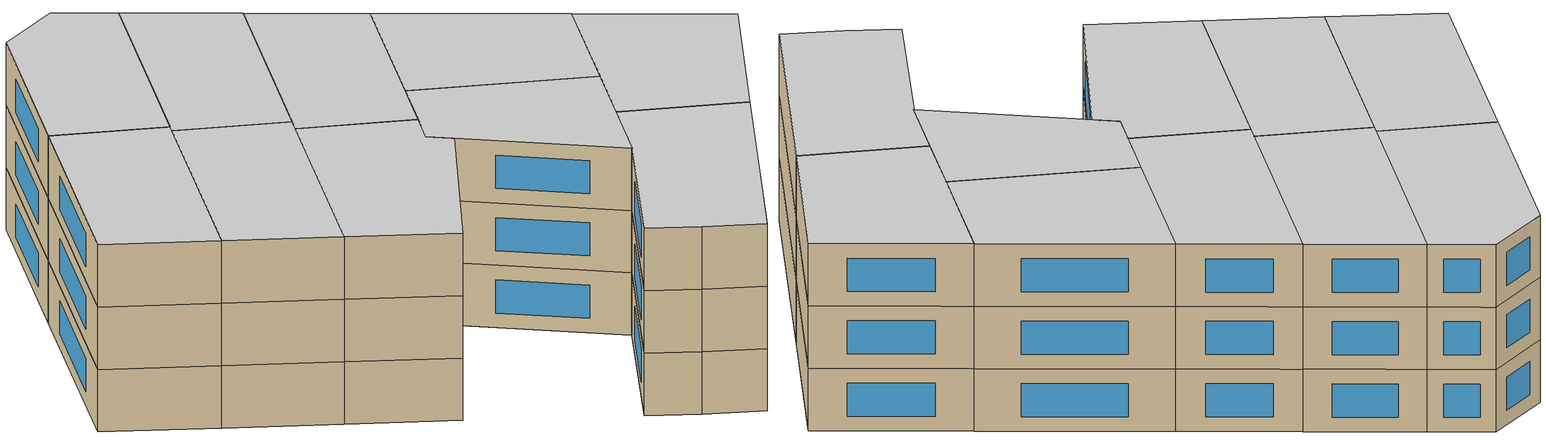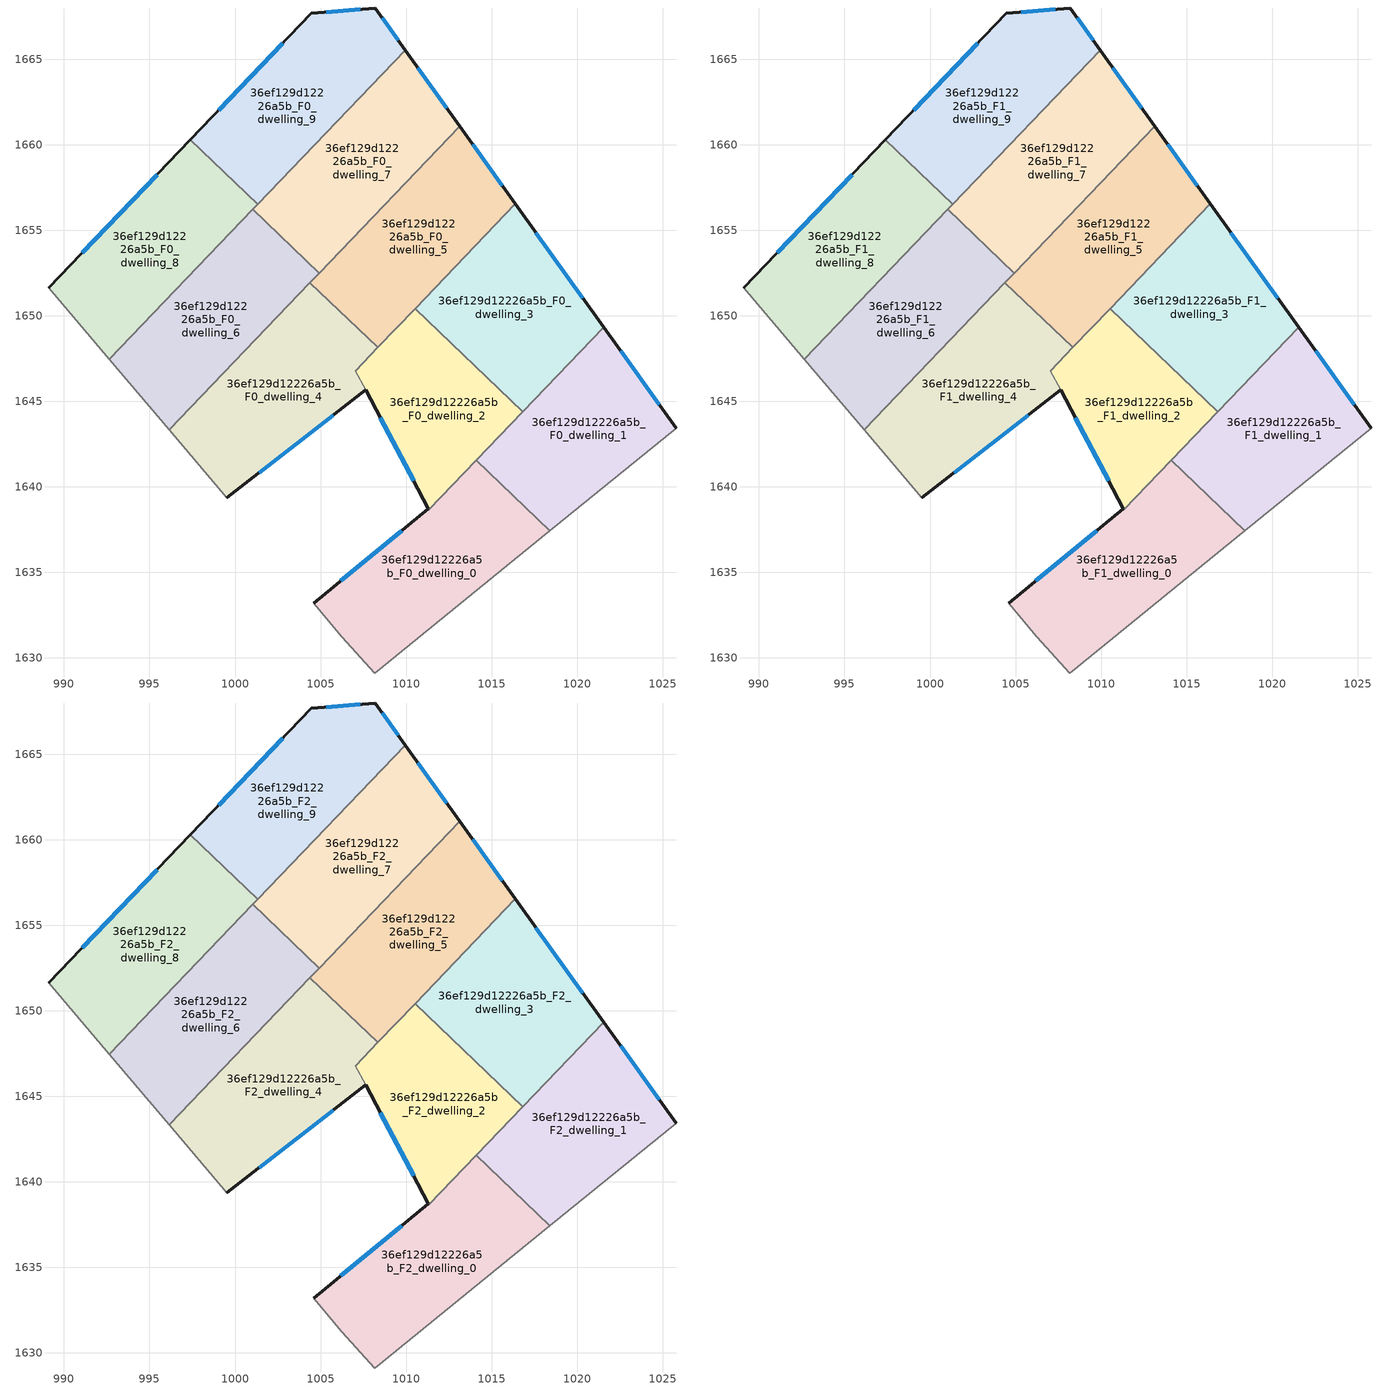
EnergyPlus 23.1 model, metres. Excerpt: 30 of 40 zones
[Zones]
36ef129d12226a5b_F0_dwelling_0
 floor ground (EU_floor_Construction): 1018.41,1637.43 1008.17,1629.12 1006.23,1631.22 1004.61,1633.2 1011.31,1638.72 1011.34,1638.67 1014.1,1641.56 z0
 wall outside (EU_wall_Construction): 1011.31,1638.72 1004.61,1633.2 z0:3
 wall adiabatic (EU_wall_Construction): 1004.61,1633.2 1006.23,1631.22 1008.17,1629.12 1018.41,1637.43 z0:3
 wall to 36ef129d12226a5b_F0_dwelling_1 (EU_wall_Construction): 1018.41,1637.43 1014.1,1641.56 z0:3
 wall to 36ef129d12226a5b_F0_dwelling_2 (EU_wall_Construction): 1014.1,1641.56 1011.34,1638.67 1011.31,1638.72 z0:3
 window (EU_Window_Construction): 1009.74,1637.43 1006.18,1634.5 z0.7:2.3
36ef129d12226a5b_F0_dwelling_1
 floor ground (EU_floor_Construction): 1021.54,1649.34 1025.78,1643.41 1018.41,1637.43 1014.1,1641.56 z0
 wall outside (EU_wall_Construction): 1025.78,1643.41 1021.54,1649.34 z0:3
 wall adiabatic (EU_wall_Construction): 1018.41,1637.43 1025.78,1643.41 z0:3
 wall to 36ef129d12226a5b_F0_dwelling_3 (EU_wall_Construction): 1021.54,1649.34 1016.82,1644.4 z0:3
 wall to 36ef129d12226a5b_F0_dwelling_2 (EU_wall_Construction): 1016.82,1644.4 1014.1,1641.56 z0:3
 window (EU_Window_Construction): 1024.79,1644.8 1022.54,1647.95 z0.7:2.3
36ef129d12226a5b_F0_dwelling_2
 floor ground (EU_floor_Construction): 1016.82,1644.4 1011.34,1638.67 1011.31,1638.73 1007.04,1646.78 1010.53,1650.43 z0
 wall outside (EU_wall_Construction): 1007.63,1645.67 1011.31,1638.73 z0:3
 wall to 36ef129d12226a5b_F0_dwelling_3 (EU_wall_Construction): 1016.82,1644.4 1010.53,1650.43 z0:3
 wall to 36ef129d12226a5b_F0_dwelling_5 (EU_wall_Construction): 1010.53,1650.43 1008.35,1648.15 z0:3
 wall to 36ef129d12226a5b_F0_dwelling_4 (EU_wall_Construction): 1007.04,1646.78 1007.63,1645.67 / 1008.35,1648.15 1007.04,1646.79 z0:3
 window (EU_Window_Construction): 1008.49,1644.04 1010.44,1640.36 z0.7:2.3
36ef129d12226a5b_F0_dwelling_3
 floor ground (EU_floor_Construction): 1016.38,1656.54 1021.54,1649.34 1016.82,1644.4 1010.53,1650.43 z0
 wall outside (EU_wall_Construction): 1021.54,1649.34 1016.38,1656.54 z0:3
 wall to 36ef129d12226a5b_F0_dwelling_5 (EU_wall_Construction): 1016.38,1656.54 1010.53,1650.43 z0:3
 window (EU_Window_Construction): 1020.33,1651.03 1017.59,1654.85 z0.7:2.3
36ef129d12226a5b_F0_dwelling_4
 floor ground (EU_floor_Construction): 1008.35,1648.15 1007.04,1646.78 1007.63,1645.67 999.53,1639.35 996.15,1643.34 1004.38,1651.94 z0
 wall outside (EU_wall_Construction): 999.53,1639.35 1007.63,1645.67 z0:3
 wall adiabatic (EU_wall_Construction): 996.15,1643.34 999.53,1639.35 z0:3
 wall to 36ef129d12226a5b_F0_dwelling_5 (EU_wall_Construction): 1008.35,1648.15 1004.38,1651.94 z0:3
 wall to 36ef129d12226a5b_F0_dwelling_6 (EU_wall_Construction): 1004.38,1651.94 996.15,1643.34 z0:3
 window (EU_Window_Construction): 1001.43,1640.84 1005.73,1644.18 z0.7:2.3
36ef129d12226a5b_F0_dwelling_5
 floor ground (EU_floor_Construction): 1013.13,1661.09 1016.38,1656.54 1008.35,1648.15 1004.38,1651.94 z0
 wall outside (EU_wall_Construction): 1016.38,1656.54 1013.13,1661.09 z0:3
 wall to 36ef129d12226a5b_F0_dwelling_7 (EU_wall_Construction): 1013.13,1661.09 1004.91,1652.5 z0:3
 wall to 36ef129d12226a5b_F0_dwelling_6 (EU_wall_Construction): 1004.91,1652.5 1004.38,1651.94 z0:3
 window (EU_Window_Construction): 1015.62,1657.61 1013.9,1660.02 z0.7:2.3
36ef129d12226a5b_F0_dwelling_6
 floor ground (EU_floor_Construction): 1004.91,1652.5 996.15,1643.34 992.66,1647.47 1001.03,1656.22 z0
 wall adiabatic (EU_wall_Construction): 992.66,1647.47 996.15,1643.34 z0:3
 wall to 36ef129d12226a5b_F0_dwelling_7 (EU_wall_Construction): 1004.91,1652.5 1001.03,1656.22 z0:3
 wall to 36ef129d12226a5b_F0_dwelling_8 (EU_wall_Construction): 1001.03,1656.22 992.66,1647.47 z0:3
36ef129d12226a5b_F0_dwelling_7
 floor ground (EU_floor_Construction): 1009.95,1665.54 1013.13,1661.09 1004.91,1652.5 1001.03,1656.22 z0
 wall outside (EU_wall_Construction): 1013.13,1661.09 1009.95,1665.54 z0:3
 wall to 36ef129d12226a5b_F0_dwelling_9 (EU_wall_Construction): 1009.95,1665.54 1001.32,1656.52 z0:3
 wall to 36ef129d12226a5b_F0_dwelling_8 (EU_wall_Construction): 1001.32,1656.52 1001.03,1656.22 z0:3
 window (EU_Window_Construction): 1012.38,1662.13 1010.7,1664.49 z0.7:2.3
36ef129d12226a5b_F0_dwelling_8
 floor ground (EU_floor_Construction): 1001.32,1656.52 992.66,1647.47 989.12,1651.64 997.39,1660.28 z0
 wall outside (EU_wall_Construction): 997.39,1660.28 989.12,1651.64 z0:3
 wall adiabatic (EU_wall_Construction): 989.12,1651.64 992.66,1647.47 z0:3
 wall to 36ef129d12226a5b_F0_dwelling_9 (EU_wall_Construction): 1001.32,1656.52 997.39,1660.28 z0:3
 window (EU_Window_Construction): 995.45,1658.25 991.06,1653.67 z0.7:2.3
36ef129d12226a5b_F0_dwelling_9
 floor ground (EU_floor_Construction): 1008.19,1667.99 1009.95,1665.54 1001.32,1656.52 997.39,1660.28 1004.47,1667.67 z0
 wall outside (EU_wall_Construction): 1009.95,1665.54 1008.19,1667.99 1004.47,1667.67 997.39,1660.28 z0:3
 window (EU_Window_Construction): 1009.53,1666.11 1008.6,1667.42 / 1002.8,1665.94 999.05,1662.02 / 1007.31,1667.92 1005.34,1667.75 z0.7:2.3
36ef129d12226a5b_F1_dwelling_0
 floor to 36ef129d12226a5b_F0_dwelling_0 (EU_floor_Construction): 1018.41,1637.43 1008.17,1629.12 1006.23,1631.22 1004.61,1633.2 1011.31,1638.72 1011.34,1638.67 1014.1,1641.56 z3
 wall outside (EU_wall_Construction): 1011.31,1638.72 1004.61,1633.2 z3:6
 wall adiabatic (EU_wall_Construction): 1004.61,1633.2 1006.23,1631.22 1008.17,1629.12 1018.41,1637.43 z3:6
 wall to 36ef129d12226a5b_F1_dwelling_1 (EU_wall_Construction): 1018.41,1637.43 1014.1,1641.56 z3:6
 wall to 36ef129d12226a5b_F1_dwelling_2 (EU_wall_Construction): 1014.1,1641.56 1011.34,1638.67 1011.31,1638.72 z3:6
 window (EU_Window_Construction): 1009.74,1637.43 1006.18,1634.5 z3.7:5.3
36ef129d12226a5b_F1_dwelling_1
 floor to 36ef129d12226a5b_F0_dwelling_1 (EU_floor_Construction): 1021.54,1649.34 1025.78,1643.41 1018.41,1637.43 1014.1,1641.56 z3
 wall outside (EU_wall_Construction): 1025.78,1643.41 1021.54,1649.34 z3:6
 wall adiabatic (EU_wall_Construction): 1018.41,1637.43 1025.78,1643.41 z3:6
 wall to 36ef129d12226a5b_F1_dwelling_3 (EU_wall_Construction): 1021.54,1649.34 1016.82,1644.4 z3:6
 wall to 36ef129d12226a5b_F1_dwelling_2 (EU_wall_Construction): 1016.82,1644.4 1014.1,1641.56 z3:6
 window (EU_Window_Construction): 1024.79,1644.8 1022.54,1647.95 z3.7:5.3
36ef129d12226a5b_F1_dwelling_2
 floor to 36ef129d12226a5b_F0_dwelling_2 (EU_floor_Construction): 1016.82,1644.4 1011.34,1638.67 1011.31,1638.73 1007.04,1646.79 1010.53,1650.43 z3
 wall outside (EU_wall_Construction): 1007.63,1645.67 1011.31,1638.73 z3:6
 wall to 36ef129d12226a5b_F1_dwelling_3 (EU_wall_Construction): 1016.82,1644.4 1010.53,1650.43 z3:6
 wall to 36ef129d12226a5b_F1_dwelling_5 (EU_wall_Construction): 1010.53,1650.43 1008.35,1648.15 z3:6
 wall to 36ef129d12226a5b_F1_dwelling_4 (EU_wall_Construction): 1007.04,1646.78 1007.63,1645.67 / 1008.35,1648.15 1007.04,1646.79 z3:6
 window (EU_Window_Construction): 1008.49,1644.04 1010.44,1640.36 z3.7:5.3
36ef129d12226a5b_F1_dwelling_3
 floor to 36ef129d12226a5b_F0_dwelling_3 (EU_floor_Construction): 1016.38,1656.54 1021.54,1649.34 1016.82,1644.4 1010.53,1650.43 z3
 wall outside (EU_wall_Construction): 1021.54,1649.34 1016.38,1656.54 z3:6
 wall to 36ef129d12226a5b_F1_dwelling_5 (EU_wall_Construction): 1016.38,1656.54 1010.53,1650.43 z3:6
 window (EU_Window_Construction): 1020.33,1651.03 1017.59,1654.85 z3.7:5.3
36ef129d12226a5b_F1_dwelling_4
 floor to 36ef129d12226a5b_F0_dwelling_4 (EU_floor_Construction): 1008.35,1648.15 1007.04,1646.78 1007.63,1645.67 999.53,1639.35 996.15,1643.34 1004.38,1651.94 z3
 wall outside (EU_wall_Construction): 999.53,1639.35 1007.63,1645.67 z3:6
 wall adiabatic (EU_wall_Construction): 996.15,1643.34 999.53,1639.35 z3:6
 wall to 36ef129d12226a5b_F1_dwelling_5 (EU_wall_Construction): 1008.35,1648.15 1004.38,1651.94 z3:6
 wall to 36ef129d12226a5b_F1_dwelling_6 (EU_wall_Construction): 1004.38,1651.94 996.15,1643.34 z3:6
 window (EU_Window_Construction): 1001.43,1640.84 1005.73,1644.18 z3.7:5.3
36ef129d12226a5b_F1_dwelling_5
 floor to 36ef129d12226a5b_F0_dwelling_5 (EU_floor_Construction): 1013.13,1661.09 1016.38,1656.54 1008.35,1648.15 1004.38,1651.94 z3
 wall outside (EU_wall_Construction): 1016.38,1656.54 1013.13,1661.09 z3:6
 wall to 36ef129d12226a5b_F1_dwelling_7 (EU_wall_Construction): 1013.13,1661.09 1004.91,1652.5 z3:6
 wall to 36ef129d12226a5b_F1_dwelling_6 (EU_wall_Construction): 1004.91,1652.5 1004.38,1651.94 z3:6
 window (EU_Window_Construction): 1015.62,1657.61 1013.9,1660.02 z3.7:5.3
36ef129d12226a5b_F1_dwelling_6
 floor to 36ef129d12226a5b_F0_dwelling_6 (EU_floor_Construction): 1004.91,1652.5 996.15,1643.34 992.66,1647.47 1001.03,1656.22 z3
 wall adiabatic (EU_wall_Construction): 992.66,1647.47 996.15,1643.34 z3:6
 wall to 36ef129d12226a5b_F1_dwelling_7 (EU_wall_Construction): 1004.91,1652.5 1001.03,1656.22 z3:6
 wall to 36ef129d12226a5b_F1_dwelling_8 (EU_wall_Construction): 1001.03,1656.22 992.66,1647.47 z3:6
36ef129d12226a5b_F1_dwelling_7
 floor to 36ef129d12226a5b_F0_dwelling_7 (EU_floor_Construction): 1009.95,1665.54 1013.13,1661.09 1004.91,1652.5 1001.03,1656.22 z3
 wall outside (EU_wall_Construction): 1013.13,1661.09 1009.95,1665.54 z3:6
 wall to 36ef129d12226a5b_F1_dwelling_9 (EU_wall_Construction): 1009.95,1665.54 1001.32,1656.52 z3:6
 wall to 36ef129d12226a5b_F1_dwelling_8 (EU_wall_Construction): 1001.32,1656.52 1001.03,1656.22 z3:6
 window (EU_Window_Construction): 1012.38,1662.13 1010.7,1664.49 z3.7:5.3
36ef129d12226a5b_F1_dwelling_8
 floor to 36ef129d12226a5b_F0_dwelling_8 (EU_floor_Construction): 1001.32,1656.52 992.66,1647.47 989.12,1651.64 997.39,1660.28 z3
 wall outside (EU_wall_Construction): 997.39,1660.28 989.12,1651.64 z3:6
 wall adiabatic (EU_wall_Construction): 989.12,1651.64 992.66,1647.47 z3:6
 wall to 36ef129d12226a5b_F1_dwelling_9 (EU_wall_Construction): 1001.32,1656.52 997.39,1660.28 z3:6
 window (EU_Window_Construction): 995.45,1658.25 991.06,1653.67 z3.7:5.3
36ef129d12226a5b_F1_dwelling_9
 floor to 36ef129d12226a5b_F0_dwelling_9 (EU_floor_Construction): 1008.19,1667.99 1009.95,1665.54 1001.32,1656.52 997.39,1660.28 1004.47,1667.67 z3
 wall outside (EU_wall_Construction): 1009.95,1665.54 1008.19,1667.99 1004.47,1667.67 997.39,1660.28 z3:6
 window (EU_Window_Construction): 1009.53,1666.11 1008.6,1667.42 / 1002.8,1665.94 999.05,1662.02 / 1007.31,1667.92 1005.34,1667.75 z3.7:5.3
36ef129d12226a5b_F2_dwelling_0
 floor to 36ef129d12226a5b_F1_dwelling_0 (EU_floor_Construction): 1018.41,1637.43 1008.17,1629.12 1006.23,1631.22 1004.61,1633.2 1011.31,1638.72 1011.34,1638.67 1014.1,1641.56 z6
 wall outside (EU_wall_Construction): 1011.31,1638.72 1004.61,1633.2 z6:9
 wall adiabatic (EU_wall_Construction): 1004.61,1633.2 1006.23,1631.22 1008.17,1629.12 1018.41,1637.43 z6:9
 wall to 36ef129d12226a5b_F2_dwelling_1 (EU_wall_Construction): 1018.41,1637.43 1014.1,1641.56 z6:9
 wall to 36ef129d12226a5b_F2_dwelling_2 (EU_wall_Construction): 1014.1,1641.56 1011.34,1638.67 1011.31,1638.72 z6:9
 window (EU_Window_Construction): 1009.74,1637.43 1006.18,1634.5 z6.7:8.3
 ceiling to 36ef129d12226a5b_F3_dwelling_0 (EU_floor_Construction): 1018.41,1637.43 1014.1,1641.56 1011.34,1638.67 1011.31,1638.72 1004.61,1633.2 1006.23,1631.22 1008.17,1629.12 z9
36ef129d12226a5b_F2_dwelling_1
 floor to 36ef129d12226a5b_F1_dwelling_1 (EU_floor_Construction): 1021.54,1649.34 1025.78,1643.41 1018.41,1637.43 1014.1,1641.56 z6
 wall outside (EU_wall_Construction): 1025.78,1643.41 1021.54,1649.34 z6:9
 wall adiabatic (EU_wall_Construction): 1018.41,1637.43 1025.78,1643.41 z6:9
 wall to 36ef129d12226a5b_F2_dwelling_3 (EU_wall_Construction): 1021.54,1649.34 1016.82,1644.4 z6:9
 wall to 36ef129d12226a5b_F2_dwelling_2 (EU_wall_Construction): 1016.82,1644.4 1014.1,1641.56 z6:9
 window (EU_Window_Construction): 1024.79,1644.8 1022.54,1647.95 z6.7:8.3
 ceiling to 36ef129d12226a5b_F3_dwelling_1 (EU_floor_Construction): 1025.78,1643.41 1021.54,1649.34 1014.1,1641.56 1018.41,1637.43 z9
36ef129d12226a5b_F2_dwelling_2
 floor to 36ef129d12226a5b_F1_dwelling_2 (EU_floor_Construction): 1016.82,1644.4 1011.34,1638.67 1011.31,1638.73 1007.04,1646.79 1010.53,1650.43 z6
 wall outside (EU_wall_Construction): 1007.63,1645.67 1011.31,1638.73 z6:9
 wall to 36ef129d12226a5b_F2_dwelling_3 (EU_wall_Construction): 1016.82,1644.4 1010.53,1650.43 z6:9
 wall to 36ef129d12226a5b_F2_dwelling_5 (EU_wall_Construction): 1010.53,1650.43 1008.35,1648.15 z6:9
 wall to 36ef129d12226a5b_F2_dwelling_4 (EU_wall_Construction): 1007.04,1646.78 1007.63,1645.67 / 1008.35,1648.15 1007.04,1646.79 z6:9
 window (EU_Window_Construction): 1008.49,1644.04 1010.44,1640.36 z6.7:8.3
 ceiling to 36ef129d12226a5b_F3_dwelling_2 (EU_floor_Construction): 1011.34,1638.67 1016.82,1644.4 1010.53,1650.43 1007.04,1646.79 1011.31,1638.73 z9
36ef129d12226a5b_F2_dwelling_3
 floor to 36ef129d12226a5b_F1_dwelling_3 (EU_floor_Construction): 1016.38,1656.54 1021.54,1649.34 1016.82,1644.4 1010.53,1650.43 z6
 wall outside (EU_wall_Construction): 1021.54,1649.34 1016.38,1656.54 z6:9
 wall to 36ef129d12226a5b_F2_dwelling_5 (EU_wall_Construction): 1016.38,1656.54 1010.53,1650.43 z6:9
 window (EU_Window_Construction): 1020.33,1651.03 1017.59,1654.85 z6.7:8.3
 ceiling to 36ef129d12226a5b_F3_dwelling_3 (EU_floor_Construction): 1016.82,1644.4 1021.54,1649.34 1016.38,1656.54 1010.53,1650.43 z9
36ef129d12226a5b_F2_dwelling_4
 floor to 36ef129d12226a5b_F1_dwelling_4 (EU_floor_Construction): 1008.35,1648.15 1007.04,1646.78 1007.63,1645.67 999.53,1639.35 996.15,1643.34 1004.38,1651.94 z6
 wall outside (EU_wall_Construction): 999.53,1639.35 1007.63,1645.67 z6:9
 wall adiabatic (EU_wall_Construction): 996.15,1643.34 999.53,1639.35 z6:9
 wall to 36ef129d12226a5b_F2_dwelling_5 (EU_wall_Construction): 1008.35,1648.15 1004.38,1651.94 z6:9
 wall to 36ef129d12226a5b_F2_dwelling_6 (EU_wall_Construction): 1004.38,1651.94 996.15,1643.34 z6:9
 window (EU_Window_Construction): 1001.43,1640.84 1005.73,1644.18 z6.7:8.3
 ceiling to 36ef129d12226a5b_F3_dwelling_4 (EU_floor_Construction): 1007.63,1645.67 1007.04,1646.78 1008.35,1648.15 1004.38,1651.94 996.15,1643.34 999.53,1639.35 z9
36ef129d12226a5b_F2_dwelling_5
 floor to 36ef129d12226a5b_F1_dwelling_5 (EU_floor_Construction): 1013.13,1661.09 1016.38,1656.54 1008.35,1648.15 1004.38,1651.94 z6
 wall outside (EU_wall_Construction): 1016.38,1656.54 1013.13,1661.09 z6:9
 wall to 36ef129d12226a5b_F2_dwelling_7 (EU_wall_Construction): 1013.13,1661.09 1004.91,1652.5 z6:9
 wall to 36ef129d12226a5b_F2_dwelling_6 (EU_wall_Construction): 1004.91,1652.5 1004.38,1651.94 z6:9
 window (EU_Window_Construction): 1015.62,1657.61 1013.9,1660.02 z6.7:8.3
 ceiling to 36ef129d12226a5b_F3_dwelling_5 (EU_floor_Construction): 1008.35,1648.15 1016.38,1656.54 1013.13,1661.09 1004.38,1651.94 z9
36ef129d12226a5b_F2_dwelling_6
 floor to 36ef129d12226a5b_F1_dwelling_6 (EU_floor_Construction): 1004.91,1652.5 996.15,1643.34 992.66,1647.47 1001.03,1656.22 z6
 wall adiabatic (EU_wall_Construction): 992.66,1647.47 996.15,1643.34 z6:9
 wall to 36ef129d12226a5b_F2_dwelling_7 (EU_wall_Construction): 1004.91,1652.5 1001.03,1656.22 z6:9
 wall to 36ef129d12226a5b_F2_dwelling_8 (EU_wall_Construction): 1001.03,1656.22 992.66,1647.47 z6:9
 ceiling to 36ef129d12226a5b_F3_dwelling_6 (EU_floor_Construction): 996.15,1643.34 1004.91,1652.5 1001.03,1656.22 992.66,1647.47 z9
36ef129d12226a5b_F2_dwelling_7
 floor to 36ef129d12226a5b_F1_dwelling_7 (EU_floor_Construction): 1009.95,1665.54 1013.13,1661.09 1004.91,1652.5 1001.03,1656.22 z6
 wall outside (EU_wall_Construction): 1013.13,1661.09 1009.95,1665.54 z6:9
 wall to 36ef129d12226a5b_F2_dwelling_9 (EU_wall_Construction): 1009.95,1665.54 1001.32,1656.52 z6:9
 wall to 36ef129d12226a5b_F2_dwelling_8 (EU_wall_Construction): 1001.32,1656.52 1001.03,1656.22 z6:9
 window (EU_Window_Construction): 1012.38,1662.13 1010.7,1664.49 z6.7:8.3
 ceiling to 36ef129d12226a5b_F3_dwelling_7 (EU_floor_Construction): 1004.91,1652.5 1013.13,1661.09 1009.95,1665.54 1001.03,1656.22 z9
36ef129d12226a5b_F2_dwelling_8
 floor to 36ef129d12226a5b_F1_dwelling_8 (EU_floor_Construction): 1001.32,1656.52 992.66,1647.47 989.12,1651.64 997.39,1660.28 z6
 wall outside (EU_wall_Construction): 997.39,1660.28 989.12,1651.64 z6:9
 wall adiabatic (EU_wall_Construction): 989.12,1651.64 992.66,1647.47 z6:9
 wall to 36ef129d12226a5b_F2_dwelling_9 (EU_wall_Construction): 1001.32,1656.52 997.39,1660.28 z6:9
 window (EU_Window_Construction): 995.45,1658.25 991.06,1653.67 z6.7:8.3
 ceiling to 36ef129d12226a5b_F3_dwelling_8 (EU_floor_Construction): 992.66,1647.47 1001.32,1656.52 997.39,1660.28 989.12,1651.64 z9
36ef129d12226a5b_F2_dwelling_9
 floor to 36ef129d12226a5b_F1_dwelling_9 (EU_floor_Construction): 1008.19,1667.99 1009.95,1665.54 1001.32,1656.52 997.39,1660.28 1004.47,1667.67 z6
 wall outside (EU_wall_Construction): 1009.95,1665.54 1008.19,1667.99 1004.47,1667.67 997.39,1660.28 z6:9
 window (EU_Window_Construction): 1009.53,1666.11 1008.6,1667.42 / 1002.8,1665.94 999.05,1662.02 / 1007.31,1667.92 1005.34,1667.75 z6.7:8.3
 ceiling to 36ef129d12226a5b_F3_dwelling_9 (EU_floor_Construction): 1001.32,1656.52 1009.95,1665.54 1008.19,1667.99 1004.47,1667.67 997.39,1660.28 z9
[Building]
EU S2 Campaign: North Axis=0; Terrain=City; Solar Distribution=FullExterior
[Site:Location]
Budapest.Ferenc.Liszt.Intl.AP: Latitude=47.437; Longitude=19.256; Time Zone=1; Elevation=185
[SizingPeriod:WeatherFileDays]
AnnualSizingPeriod: Begin Month=1; Begin Day of Month=1; End Month=12; End Day of Month=31; Day of Week for Start Day=Monday; Use Weather File Daylight Saving Period=No; Use Weather File Rain and Snow Indicators=No
[MATERIAL]
EU_InternalMass_Material: Roughness=MediumRough; Thickness=0.1; Conductivity=1; Density=1800; Specific Heat=900; Thermal Absorptance=0.9; Solar Absorptance=0.7; Visible Absorptance=0.7
[MATERIAL:NOMASS] Roughness=MediumRough; Thermal Absorptance=0.9; Solar Absorptance=0.7; Visible Absorptance=0.7
Name | Thermal Resistance
EU_wall_NoMass | 0.832559
EU_floor_NoMass | 0.872794
[WINDOWMATERIAL:SIMPLEGLAZINGSYSTEM]
EU_Window_SimpleGlazing: UFactor=2.79869; Solar Heat Gain Coefficient=0.75; Visible Transmittance=0.75
[CONSTRUCTION]
EU_wall_Construction: EU_wall_NoMass
EU_floor_Construction: EU_floor_NoMass
EU_Window_Construction: EU_Window_SimpleGlazing
EU_InternalMass_Construction: EU_InternalMass_Material
[ZONE] Type=1; Multiplier=1; Ceiling Height=autocalculate; Floor Area=autocalculate; Part of Total Floor Area=Yes
Name | Volume
36ef129d12226a5b_F0_dwelling_0; 36ef129d12226a5b_F1_dwelling_0; 36ef129d12226a5b_F2_dwelling_0 | 214.83
36ef129d12226a5b_F0_dwelling_1; 36ef129d12226a5b_F1_dwelling_1; 36ef129d12226a5b_F2_dwelling_1; 36ef129d12226a5b_F0_dwelling_7; 36ef129d12226a5b_F1_dwelling_7; 36ef129d12226a5b_F2_dwelling_7 | 199.894
36ef129d12226a5b_F0_dwelling_2 | 169.586
36ef129d12226a5b_F1_dwelling_2; 36ef129d12226a5b_F2_dwelling_2 | 169.511
36ef129d12226a5b_F0_dwelling_3; 36ef129d12226a5b_F1_dwelling_3; 36ef129d12226a5b_F2_dwelling_3 | 199.879
36ef129d12226a5b_F0_dwelling_4; 36ef129d12226a5b_F1_dwelling_4; 36ef129d12226a5b_F2_dwelling_4 | 215.282
36ef129d12226a5b_F0_dwelling_5; 36ef129d12226a5b_F1_dwelling_5; 36ef129d12226a5b_F2_dwelling_5 | 199.89
36ef129d12226a5b_F0_dwelling_6; 36ef129d12226a5b_F1_dwelling_6; 36ef129d12226a5b_F2_dwelling_6 | 199.905
36ef129d12226a5b_F0_dwelling_8; 36ef129d12226a5b_F1_dwelling_8; 36ef129d12226a5b_F2_dwelling_8 | 199.866
36ef129d12226a5b_F0_dwelling_9; 36ef129d12226a5b_F1_dwelling_9; 36ef129d12226a5b_F2_dwelling_9 | 199.882
[INTERNALMASS] Construction=EU_InternalMass_Construction
Name | Zone or ZoneList | Surface Area
36ef129d12226a5b_F0_dwelling_0_EU_InternalMass | 36ef129d12226a5b_F0_dwelling_0 | 71.6092
36ef129d12226a5b_F0_dwelling_1_EU_InternalMass | 36ef129d12226a5b_F0_dwelling_1 | 66.6306
36ef129d12226a5b_F0_dwelling_2_EU_InternalMass | 36ef129d12226a5b_F0_dwelling_2 | 56.5255
36ef129d12226a5b_F0_dwelling_3_EU_InternalMass | 36ef129d12226a5b_F0_dwelling_3 | 66.6224
36ef129d12226a5b_F0_dwelling_4_EU_InternalMass | 36ef129d12226a5b_F0_dwelling_4 | 71.7583
36ef129d12226a5b_F0_dwelling_5_EU_InternalMass | 36ef129d12226a5b_F0_dwelling_5 | 66.6292
36ef129d12226a5b_F0_dwelling_6_EU_InternalMass | 36ef129d12226a5b_F0_dwelling_6 | 66.6356
36ef129d12226a5b_F0_dwelling_7_EU_InternalMass | 36ef129d12226a5b_F0_dwelling_7 | 66.6319
36ef129d12226a5b_F0_dwelling_8_EU_InternalMass | 36ef129d12226a5b_F0_dwelling_8 | 66.6207
36ef129d12226a5b_F0_dwelling_9_EU_InternalMass | 36ef129d12226a5b_F0_dwelling_9 | 66.628
36ef129d12226a5b_F1_dwelling_0_EU_InternalMass | 36ef129d12226a5b_F1_dwelling_0 | 71.6092
36ef129d12226a5b_F1_dwelling_1_EU_InternalMass | 36ef129d12226a5b_F1_dwelling_1 | 66.6306
36ef129d12226a5b_F1_dwelling_2_EU_InternalMass | 36ef129d12226a5b_F1_dwelling_2 | 56.5255
36ef129d12226a5b_F1_dwelling_3_EU_InternalMass | 36ef129d12226a5b_F1_dwelling_3 | 66.6224
36ef129d12226a5b_F1_dwelling_4_EU_InternalMass | 36ef129d12226a5b_F1_dwelling_4 | 71.7583
36ef129d12226a5b_F1_dwelling_5_EU_InternalMass | 36ef129d12226a5b_F1_dwelling_5 | 66.6292
36ef129d12226a5b_F1_dwelling_6_EU_InternalMass | 36ef129d12226a5b_F1_dwelling_6 | 66.6356
36ef129d12226a5b_F1_dwelling_7_EU_InternalMass | 36ef129d12226a5b_F1_dwelling_7 | 66.6319
36ef129d12226a5b_F1_dwelling_8_EU_InternalMass | 36ef129d12226a5b_F1_dwelling_8 | 66.6207
36ef129d12226a5b_F1_dwelling_9_EU_InternalMass | 36ef129d12226a5b_F1_dwelling_9 | 66.628
36ef129d12226a5b_F2_dwelling_0_EU_InternalMass | 36ef129d12226a5b_F2_dwelling_0 | 71.6092
36ef129d12226a5b_F2_dwelling_1_EU_InternalMass | 36ef129d12226a5b_F2_dwelling_1 | 66.6306
36ef129d12226a5b_F2_dwelling_2_EU_InternalMass | 36ef129d12226a5b_F2_dwelling_2 | 56.5255
36ef129d12226a5b_F2_dwelling_3_EU_InternalMass | 36ef129d12226a5b_F2_dwelling_3 | 66.6224
36ef129d12226a5b_F2_dwelling_4_EU_InternalMass | 36ef129d12226a5b_F2_dwelling_4 | 71.7583
36ef129d12226a5b_F2_dwelling_5_EU_InternalMass | 36ef129d12226a5b_F2_dwelling_5 | 66.6292
36ef129d12226a5b_F2_dwelling_6_EU_InternalMass | 36ef129d12226a5b_F2_dwelling_6 | 66.6356
36ef129d12226a5b_F2_dwelling_7_EU_InternalMass | 36ef129d12226a5b_F2_dwelling_7 | 66.6319
36ef129d12226a5b_F2_dwelling_8_EU_InternalMass | 36ef129d12226a5b_F2_dwelling_8 | 66.6207
36ef129d12226a5b_F2_dwelling_9_EU_InternalMass | 36ef129d12226a5b_F2_dwelling_9 | 66.628
[OTHEREQUIPMENT] Fuel Type=Electricity; Design Level Calculation Method=Watts/Area; Power per Zone Floor Area=1; Fraction Latent=0; Fraction Radiant=0; Fraction Lost=0; Carbon Dioxide Generation Rate=0; EndUse Subcategory=EU_Step8_InternalGains
Name | Zone or ZoneList or Space or SpaceList | Schedule
EU_Step8_InternalGain_36ef129d12226a5b_F0_dwelling_0_f000 | 36ef129d12226a5b_F0_dwelling_0 | EU_Step8_GainSchedule_36ef129d12226a5b_F0_dwelling_0_f000
EU_Step8_InternalGain_36ef129d12226a5b_F0_dwelling_1_f000 | 36ef129d12226a5b_F0_dwelling_1 | EU_Step8_GainSchedule_36ef129d12226a5b_F0_dwelling_1_f000
EU_Step8_InternalGain_36ef129d12226a5b_F0_dwelling_2_f000 | 36ef129d12226a5b_F0_dwelling_2 | EU_Step8_GainSchedule_36ef129d12226a5b_F0_dwelling_2_f000
EU_Step8_InternalGain_36ef129d12226a5b_F0_dwelling_3_f000 | 36ef129d12226a5b_F0_dwelling_3 | EU_Step8_GainSchedule_36ef129d12226a5b_F0_dwelling_3_f000
EU_Step8_InternalGain_36ef129d12226a5b_F0_dwelling_4_f000 | 36ef129d12226a5b_F0_dwelling_4 | EU_Step8_GainSchedule_36ef129d12226a5b_F0_dwelling_4_f000
EU_Step8_InternalGain_36ef129d12226a5b_F0_dwelling_5_f000 | 36ef129d12226a5b_F0_dwelling_5 | EU_Step8_GainSchedule_36ef129d12226a5b_F0_dwelling_5_f000
EU_Step8_InternalGain_36ef129d12226a5b_F0_dwelling_6_f000 | 36ef129d12226a5b_F0_dwelling_6 | EU_Step8_GainSchedule_36ef129d12226a5b_F0_dwelling_6_f000
EU_Step8_InternalGain_36ef129d12226a5b_F0_dwelling_7_f000 | 36ef129d12226a5b_F0_dwelling_7 | EU_Step8_GainSchedule_36ef129d12226a5b_F0_dwelling_7_f000
EU_Step8_InternalGain_36ef129d12226a5b_F0_dwelling_8_f000 | 36ef129d12226a5b_F0_dwelling_8 | EU_Step8_GainSchedule_36ef129d12226a5b_F0_dwelling_8_f000
EU_Step8_InternalGain_36ef129d12226a5b_F0_dwelling_9_f000 | 36ef129d12226a5b_F0_dwelling_9 | EU_Step8_GainSchedule_36ef129d12226a5b_F0_dwelling_9_f000
EU_Step8_InternalGain_36ef129d12226a5b_F1_dwelling_0_f000 | 36ef129d12226a5b_F1_dwelling_0 | EU_Step8_GainSchedule_36ef129d12226a5b_F1_dwelling_0_f000
EU_Step8_InternalGain_36ef129d12226a5b_F1_dwelling_1_f000 | 36ef129d12226a5b_F1_dwelling_1 | EU_Step8_GainSchedule_36ef129d12226a5b_F1_dwelling_1_f000
EU_Step8_InternalGain_36ef129d12226a5b_F1_dwelling_2_f000 | 36ef129d12226a5b_F1_dwelling_2 | EU_Step8_GainSchedule_36ef129d12226a5b_F1_dwelling_2_f000
EU_Step8_InternalGain_36ef129d12226a5b_F1_dwelling_3_f000 | 36ef129d12226a5b_F1_dwelling_3 | EU_Step8_GainSchedule_36ef129d12226a5b_F1_dwelling_3_f000
EU_Step8_InternalGain_36ef129d12226a5b_F1_dwelling_4_f000 | 36ef129d12226a5b_F1_dwelling_4 | EU_Step8_GainSchedule_36ef129d12226a5b_F1_dwelling_4_f000
EU_Step8_InternalGain_36ef129d12226a5b_F1_dwelling_5_f000 | 36ef129d12226a5b_F1_dwelling_5 | EU_Step8_GainSchedule_36ef129d12226a5b_F1_dwelling_5_f000
EU_Step8_InternalGain_36ef129d12226a5b_F1_dwelling_6_f000 | 36ef129d12226a5b_F1_dwelling_6 | EU_Step8_GainSchedule_36ef129d12226a5b_F1_dwelling_6_f000
EU_Step8_InternalGain_36ef129d12226a5b_F1_dwelling_7_f000 | 36ef129d12226a5b_F1_dwelling_7 | EU_Step8_GainSchedule_36ef129d12226a5b_F1_dwelling_7_f000
EU_Step8_InternalGain_36ef129d12226a5b_F1_dwelling_8_f000 | 36ef129d12226a5b_F1_dwelling_8 | EU_Step8_GainSchedule_36ef129d12226a5b_F1_dwelling_8_f000
EU_Step8_InternalGain_36ef129d12226a5b_F1_dwelling_9_f000 | 36ef129d12226a5b_F1_dwelling_9 | EU_Step8_GainSchedule_36ef129d12226a5b_F1_dwelling_9_f000
EU_Step8_InternalGain_36ef129d12226a5b_F2_dwelling_0_f000 | 36ef129d12226a5b_F2_dwelling_0 | EU_Step8_GainSchedule_36ef129d12226a5b_F2_dwelling_0_f000
EU_Step8_InternalGain_36ef129d12226a5b_F2_dwelling_1_f000 | 36ef129d12226a5b_F2_dwelling_1 | EU_Step8_GainSchedule_36ef129d12226a5b_F2_dwelling_1_f000
EU_Step8_InternalGain_36ef129d12226a5b_F2_dwelling_2_f000 | 36ef129d12226a5b_F2_dwelling_2 | EU_Step8_GainSchedule_36ef129d12226a5b_F2_dwelling_2_f000
EU_Step8_InternalGain_36ef129d12226a5b_F2_dwelling_3_f000 | 36ef129d12226a5b_F2_dwelling_3 | EU_Step8_GainSchedule_36ef129d12226a5b_F2_dwelling_3_f000
EU_Step8_InternalGain_36ef129d12226a5b_F2_dwelling_4_f000 | 36ef129d12226a5b_F2_dwelling_4 | EU_Step8_GainSchedule_36ef129d12226a5b_F2_dwelling_4_f000
EU_Step8_InternalGain_36ef129d12226a5b_F2_dwelling_5_f000 | 36ef129d12226a5b_F2_dwelling_5 | EU_Step8_GainSchedule_36ef129d12226a5b_F2_dwelling_5_f000
EU_Step8_InternalGain_36ef129d12226a5b_F2_dwelling_6_f000 | 36ef129d12226a5b_F2_dwelling_6 | EU_Step8_GainSchedule_36ef129d12226a5b_F2_dwelling_6_f000
EU_Step8_InternalGain_36ef129d12226a5b_F2_dwelling_7_f000 | 36ef129d12226a5b_F2_dwelling_7 | EU_Step8_GainSchedule_36ef129d12226a5b_F2_dwelling_7_f000
EU_Step8_InternalGain_36ef129d12226a5b_F2_dwelling_8_f000 | 36ef129d12226a5b_F2_dwelling_8 | EU_Step8_GainSchedule_36ef129d12226a5b_F2_dwelling_8_f000
EU_Step8_InternalGain_36ef129d12226a5b_F2_dwelling_9_f000 | 36ef129d12226a5b_F2_dwelling_9 | EU_Step8_GainSchedule_36ef129d12226a5b_F2_dwelling_9_f000
[ZONEVENTILATION:DESIGNFLOWRATE] Schedule=EU_AlwaysOn; Design Flow Rate Calculation Method=AirChanges/Hour; Air Changes per Hour=0.475469; Ventilation Type=Natural; Fan Pressure Rise=0; Fan Total Efficiency=1; Constant Term Coefficient=1; Temperature Term Coefficient=0; Velocity Term Coefficient=0; Velocity Squared Term Coefficient=0; Minimum Indoor Temperature=-100; Maximum Indoor Temperature=100; Delta Temperature=-100; Minimum Outdoor Temperature=-100; Maximum Outdoor Temperature=100; Maximum Wind Speed=40
Name | Zone or ZoneList or Space or SpaceList
EU_ConstantAir_36ef129d12226a5b_F0_dwelling_0 | 36ef129d12226a5b_F0_dwelling_0
EU_ConstantAir_36ef129d12226a5b_F0_dwelling_1 | 36ef129d12226a5b_F0_dwelling_1
EU_ConstantAir_36ef129d12226a5b_F0_dwelling_2 | 36ef129d12226a5b_F0_dwelling_2
EU_ConstantAir_36ef129d12226a5b_F0_dwelling_3 | 36ef129d12226a5b_F0_dwelling_3
EU_ConstantAir_36ef129d12226a5b_F0_dwelling_4 | 36ef129d12226a5b_F0_dwelling_4
EU_ConstantAir_36ef129d12226a5b_F0_dwelling_5 | 36ef129d12226a5b_F0_dwelling_5
EU_ConstantAir_36ef129d12226a5b_F0_dwelling_6 | 36ef129d12226a5b_F0_dwelling_6
EU_ConstantAir_36ef129d12226a5b_F0_dwelling_7 | 36ef129d12226a5b_F0_dwelling_7
EU_ConstantAir_36ef129d12226a5b_F0_dwelling_8 | 36ef129d12226a5b_F0_dwelling_8
EU_ConstantAir_36ef129d12226a5b_F0_dwelling_9 | 36ef129d12226a5b_F0_dwelling_9
EU_ConstantAir_36ef129d12226a5b_F1_dwelling_0 | 36ef129d12226a5b_F1_dwelling_0
EU_ConstantAir_36ef129d12226a5b_F1_dwelling_1 | 36ef129d12226a5b_F1_dwelling_1
EU_ConstantAir_36ef129d12226a5b_F1_dwelling_2 | 36ef129d12226a5b_F1_dwelling_2
EU_ConstantAir_36ef129d12226a5b_F1_dwelling_3 | 36ef129d12226a5b_F1_dwelling_3
EU_ConstantAir_36ef129d12226a5b_F1_dwelling_4 | 36ef129d12226a5b_F1_dwelling_4
EU_ConstantAir_36ef129d12226a5b_F1_dwelling_5 | 36ef129d12226a5b_F1_dwelling_5
EU_ConstantAir_36ef129d12226a5b_F1_dwelling_6 | 36ef129d12226a5b_F1_dwelling_6
EU_ConstantAir_36ef129d12226a5b_F1_dwelling_7 | 36ef129d12226a5b_F1_dwelling_7
EU_ConstantAir_36ef129d12226a5b_F1_dwelling_8 | 36ef129d12226a5b_F1_dwelling_8
EU_ConstantAir_36ef129d12226a5b_F1_dwelling_9 | 36ef129d12226a5b_F1_dwelling_9
EU_ConstantAir_36ef129d12226a5b_F2_dwelling_0 | 36ef129d12226a5b_F2_dwelling_0
EU_ConstantAir_36ef129d12226a5b_F2_dwelling_1 | 36ef129d12226a5b_F2_dwelling_1
EU_ConstantAir_36ef129d12226a5b_F2_dwelling_2 | 36ef129d12226a5b_F2_dwelling_2
EU_ConstantAir_36ef129d12226a5b_F2_dwelling_3 | 36ef129d12226a5b_F2_dwelling_3
EU_ConstantAir_36ef129d12226a5b_F2_dwelling_4 | 36ef129d12226a5b_F2_dwelling_4
EU_ConstantAir_36ef129d12226a5b_F2_dwelling_5 | 36ef129d12226a5b_F2_dwelling_5
EU_ConstantAir_36ef129d12226a5b_F2_dwelling_6 | 36ef129d12226a5b_F2_dwelling_6
EU_ConstantAir_36ef129d12226a5b_F2_dwelling_7 | 36ef129d12226a5b_F2_dwelling_7
EU_ConstantAir_36ef129d12226a5b_F2_dwelling_8 | 36ef129d12226a5b_F2_dwelling_8
EU_ConstantAir_36ef129d12226a5b_F2_dwelling_9 | 36ef129d12226a5b_F2_dwelling_9
[HVACTEMPLATE:THERMOSTAT] Constant Heating Setpoint=20; Constant Cooling Setpoint=50
EU_HeatOnly_36ef129d12226a5b_F0_dwelling_0; EU_HeatOnly_36ef129d12226a5b_F0_dwelling_1; EU_HeatOnly_36ef129d12226a5b_F0_dwelling_2; EU_HeatOnly_36ef129d12226a5b_F0_dwelling_3; EU_HeatOnly_36ef129d12226a5b_F0_dwelling_4; EU_HeatOnly_36ef129d12226a5b_F0_dwelling_5; EU_HeatOnly_36ef129d12226a5b_F0_dwelling_6; EU_HeatOnly_36ef129d12226a5b_F0_dwelling_7; EU_HeatOnly_36ef129d12226a5b_F0_dwelling_8; EU_HeatOnly_36ef129d12226a5b_F0_dwelling_9; EU_HeatOnly_36ef129d12226a5b_F1_dwelling_0; EU_HeatOnly_36ef129d12226a5b_F1_dwelling_1; EU_HeatOnly_36ef129d12226a5b_F1_dwelling_2; EU_HeatOnly_36ef129d12226a5b_F1_dwelling_3; EU_HeatOnly_36ef129d12226a5b_F1_dwelling_4; EU_HeatOnly_36ef129d12226a5b_F1_dwelling_5; EU_HeatOnly_36ef129d12226a5b_F1_dwelling_6; EU_HeatOnly_36ef129d12226a5b_F1_dwelling_7; EU_HeatOnly_36ef129d12226a5b_F1_dwelling_8; EU_HeatOnly_36ef129d12226a5b_F1_dwelling_9; EU_HeatOnly_36ef129d12226a5b_F2_dwelling_0; EU_HeatOnly_36ef129d12226a5b_F2_dwelling_1; EU_HeatOnly_36ef129d12226a5b_F2_dwelling_2; EU_HeatOnly_36ef129d12226a5b_F2_dwelling_3; EU_HeatOnly_36ef129d12226a5b_F2_dwelling_4; EU_HeatOnly_36ef129d12226a5b_F2_dwelling_5; EU_HeatOnly_36ef129d12226a5b_F2_dwelling_6; EU_HeatOnly_36ef129d12226a5b_F2_dwelling_7; EU_HeatOnly_36ef129d12226a5b_F2_dwelling_8; EU_HeatOnly_36ef129d12226a5b_F2_dwelling_9; EU_HeatOnly_36ef129d12226a5b_F3_dwelling_0; EU_HeatOnly_36ef129d12226a5b_F3_dwelling_1; EU_HeatOnly_36ef129d12226a5b_F3_dwelling_2; EU_HeatOnly_36ef129d12226a5b_F3_dwelling_3; EU_HeatOnly_36ef129d12226a5b_F3_dwelling_4; EU_HeatOnly_36ef129d12226a5b_F3_dwelling_5; EU_HeatOnly_36ef129d12226a5b_F3_dwelling_6; EU_HeatOnly_36ef129d12226a5b_F3_dwelling_7; EU_HeatOnly_36ef129d12226a5b_F3_dwelling_8; EU_HeatOnly_36ef129d12226a5b_F3_dwelling_9
[HVACTEMPLATE:ZONE:IDEALLOADSAIRSYSTEM] System Availability Schedule=EU_AlwaysOn; Maximum Heating Supply Air Temperature=50; Minimum Cooling Supply Air Temperature=13; Maximum Heating Supply Air Humidity Ratio=0.0156; Minimum Cooling Supply Air Humidity Ratio=0.0077; Heating Limit=NoLimit; Cooling Limit=NoLimit; Heating Availability Schedule=EU_AlwaysOn; Cooling Availability Schedule=EU_CoolingOff; Dehumidification Control Type=ConstantSensibleHeatRatio; Cooling Sensible Heat Ratio=0.7; Dehumidification Setpoint=60; Humidification Control Type=None; Humidification Setpoint=30; Outdoor Air Method=None; Outdoor Air Flow Rate per Person=0.00944; Outdoor Air Flow Rate per Zone Floor Area=0; Outdoor Air Flow Rate per Zone=0; Demand Controlled Ventilation Type=None; Outdoor Air Economizer Type=NoEconomizer; Heat Recovery Type=None; Sensible Heat Recovery Effectiveness=0.7; Latent Heat Recovery Effectiveness=0.65
Name | Template Thermostat
36ef129d12226a5b_F0_dwelling_0 | EU_HeatOnly_36ef129d12226a5b_F0_dwelling_0
36ef129d12226a5b_F0_dwelling_1 | EU_HeatOnly_36ef129d12226a5b_F0_dwelling_1
36ef129d12226a5b_F0_dwelling_2 | EU_HeatOnly_36ef129d12226a5b_F0_dwelling_2
36ef129d12226a5b_F0_dwelling_3 | EU_HeatOnly_36ef129d12226a5b_F0_dwelling_3
36ef129d12226a5b_F0_dwelling_4 | EU_HeatOnly_36ef129d12226a5b_F0_dwelling_4
36ef129d12226a5b_F0_dwelling_5 | EU_HeatOnly_36ef129d12226a5b_F0_dwelling_5
36ef129d12226a5b_F0_dwelling_6 | EU_HeatOnly_36ef129d12226a5b_F0_dwelling_6
36ef129d12226a5b_F0_dwelling_7 | EU_HeatOnly_36ef129d12226a5b_F0_dwelling_7
36ef129d12226a5b_F0_dwelling_8 | EU_HeatOnly_36ef129d12226a5b_F0_dwelling_8
36ef129d12226a5b_F0_dwelling_9 | EU_HeatOnly_36ef129d12226a5b_F0_dwelling_9
36ef129d12226a5b_F1_dwelling_0 | EU_HeatOnly_36ef129d12226a5b_F1_dwelling_0
36ef129d12226a5b_F1_dwelling_1 | EU_HeatOnly_36ef129d12226a5b_F1_dwelling_1
36ef129d12226a5b_F1_dwelling_2 | EU_HeatOnly_36ef129d12226a5b_F1_dwelling_2
36ef129d12226a5b_F1_dwelling_3 | EU_HeatOnly_36ef129d12226a5b_F1_dwelling_3
36ef129d12226a5b_F1_dwelling_4 | EU_HeatOnly_36ef129d12226a5b_F1_dwelling_4
36ef129d12226a5b_F1_dwelling_5 | EU_HeatOnly_36ef129d12226a5b_F1_dwelling_5
36ef129d12226a5b_F1_dwelling_6 | EU_HeatOnly_36ef129d12226a5b_F1_dwelling_6
36ef129d12226a5b_F1_dwelling_7 | EU_HeatOnly_36ef129d12226a5b_F1_dwelling_7
36ef129d12226a5b_F1_dwelling_8 | EU_HeatOnly_36ef129d12226a5b_F1_dwelling_8
36ef129d12226a5b_F1_dwelling_9 | EU_HeatOnly_36ef129d12226a5b_F1_dwelling_9
36ef129d12226a5b_F2_dwelling_0 | EU_HeatOnly_36ef129d12226a5b_F2_dwelling_0
36ef129d12226a5b_F2_dwelling_1 | EU_HeatOnly_36ef129d12226a5b_F2_dwelling_1
36ef129d12226a5b_F2_dwelling_2 | EU_HeatOnly_36ef129d12226a5b_F2_dwelling_2
36ef129d12226a5b_F2_dwelling_3 | EU_HeatOnly_36ef129d12226a5b_F2_dwelling_3
36ef129d12226a5b_F2_dwelling_4 | EU_HeatOnly_36ef129d12226a5b_F2_dwelling_4
36ef129d12226a5b_F2_dwelling_5 | EU_HeatOnly_36ef129d12226a5b_F2_dwelling_5
36ef129d12226a5b_F2_dwelling_6 | EU_HeatOnly_36ef129d12226a5b_F2_dwelling_6
36ef129d12226a5b_F2_dwelling_7 | EU_HeatOnly_36ef129d12226a5b_F2_dwelling_7
36ef129d12226a5b_F2_dwelling_8 | EU_HeatOnly_36ef129d12226a5b_F2_dwelling_8
36ef129d12226a5b_F2_dwelling_9 | EU_HeatOnly_36ef129d12226a5b_F2_dwelling_9
[SIZING:ZONE] Zone Cooling Design Supply Air Temperature Input Method=SupplyAirTemperature; Zone Cooling Design Supply Air Temperature=13; Zone Heating Design Supply Air Temperature Input Method=SupplyAirTemperature; Zone Heating Design Supply Air Temperature=50; Zone Cooling Design Supply Air Humidity Ratio=0.008; Zone Heating Design Supply Air Humidity Ratio=0.008; Cooling Design Air Flow Method=DesignDay; Cooling Design Air Flow Rate=0; Cooling Minimum Air Flow per Zone Floor Area=0.000762; Cooling Minimum Air Flow=0; Cooling Minimum Air Flow Fraction=0.2; Heating Design Air Flow Method=DesignDay; Heating Design Air Flow Rate=0; Heating Maximum Air Flow per Zone Floor Area=0.002032; Heating Maximum Air Flow=0.141576; Heating Maximum Air Flow Fraction=0.3; Account for Dedicated Outdoor Air System=No; Dedicated Outdoor Air System Control Strategy=NeutralSupplyAir; Dedicated Outdoor Air Low Setpoint Temperature for Design=autosize; Dedicated Outdoor Air High Setpoint Temperature for Design=autosize; Zone Load Sizing Method=Sensible Load Only No Latent Load; Zone Latent Cooling Design Supply Air Humidity Ratio Input Method=HumidityRatioDifference; Zone Cooling Design Supply Air Humidity Ratio Difference=0.005; Zone Latent Heating Design Supply Air Humidity Ratio Input Method=HumidityRatioDifference; Zone Humidification Design Supply Air Humidity Ratio Difference=0.005
36ef129d12226a5b_F0_dwelling_0; 36ef129d12226a5b_F0_dwelling_1; 36ef129d12226a5b_F0_dwelling_2; 36ef129d12226a5b_F0_dwelling_3; 36ef129d12226a5b_F0_dwelling_4; 36ef129d12226a5b_F0_dwelling_5; 36ef129d12226a5b_F0_dwelling_6; 36ef129d12226a5b_F0_dwelling_7; 36ef129d12226a5b_F0_dwelling_8; 36ef129d12226a5b_F0_dwelling_9; 36ef129d12226a5b_F1_dwelling_0; 36ef129d12226a5b_F1_dwelling_1; 36ef129d12226a5b_F1_dwelling_2; 36ef129d12226a5b_F1_dwelling_3; 36ef129d12226a5b_F1_dwelling_4; 36ef129d12226a5b_F1_dwelling_5; 36ef129d12226a5b_F1_dwelling_6; 36ef129d12226a5b_F1_dwelling_7; 36ef129d12226a5b_F1_dwelling_8; 36ef129d12226a5b_F1_dwelling_9; 36ef129d12226a5b_F2_dwelling_0; 36ef129d12226a5b_F2_dwelling_1; 36ef129d12226a5b_F2_dwelling_2; 36ef129d12226a5b_F2_dwelling_3; 36ef129d12226a5b_F2_dwelling_4; 36ef129d12226a5b_F2_dwelling_5; 36ef129d12226a5b_F2_dwelling_6; 36ef129d12226a5b_F2_dwelling_7; 36ef129d12226a5b_F2_dwelling_8; 36ef129d12226a5b_F2_dwelling_9
[SCHEDULE:CONSTANT]
Name | Hourly Value
EU_AlwaysOn | 1
EU_CoolingOff | 0
[SCHEDULE:FILE] Column Number=1; Rows to Skip at Top=0; Number of Hours of Data=8760; Column Separator=Comma; Interpolate to Timestep=No; Minutes per Item=60; Adjust Schedule for Daylight Savings=Yes
Name | File
EU_Step8_GainSchedule_36ef129d12226a5b_F0_dwelling_0_f000 | ../../schedules/36ef129d12226a5b/36ef129d12226a5b_F0_dwelling_0_f000_gain.csv
EU_Step8_GainSchedule_36ef129d12226a5b_F0_dwelling_1_f000 | ../../schedules/36ef129d12226a5b/36ef129d12226a5b_F0_dwelling_1_f000_gain.csv
EU_Step8_GainSchedule_36ef129d12226a5b_F0_dwelling_2_f000 | ../../schedules/36ef129d12226a5b/36ef129d12226a5b_F0_dwelling_2_f000_gain.csv
EU_Step8_GainSchedule_36ef129d12226a5b_F0_dwelling_3_f000 | ../../schedules/36ef129d12226a5b/36ef129d12226a5b_F0_dwelling_3_f000_gain.csv
EU_Step8_GainSchedule_36ef129d12226a5b_F0_dwelling_4_f000 | ../../schedules/36ef129d12226a5b/36ef129d12226a5b_F0_dwelling_4_f000_gain.csv
EU_Step8_GainSchedule_36ef129d12226a5b_F0_dwelling_5_f000 | ../../schedules/36ef129d12226a5b/36ef129d12226a5b_F0_dwelling_5_f000_gain.csv
EU_Step8_GainSchedule_36ef129d12226a5b_F0_dwelling_6_f000 | ../../schedules/36ef129d12226a5b/36ef129d12226a5b_F0_dwelling_6_f000_gain.csv
EU_Step8_GainSchedule_36ef129d12226a5b_F0_dwelling_7_f000 | ../../schedules/36ef129d12226a5b/36ef129d12226a5b_F0_dwelling_7_f000_gain.csv
EU_Step8_GainSchedule_36ef129d12226a5b_F0_dwelling_8_f000 | ../../schedules/36ef129d12226a5b/36ef129d12226a5b_F0_dwelling_8_f000_gain.csv
EU_Step8_GainSchedule_36ef129d12226a5b_F0_dwelling_9_f000 | ../../schedules/36ef129d12226a5b/36ef129d12226a5b_F0_dwelling_9_f000_gain.csv
EU_Step8_GainSchedule_36ef129d12226a5b_F1_dwelling_0_f000 | ../../schedules/36ef129d12226a5b/36ef129d12226a5b_F1_dwelling_0_f000_gain.csv
EU_Step8_GainSchedule_36ef129d12226a5b_F1_dwelling_1_f000 | ../../schedules/36ef129d12226a5b/36ef129d12226a5b_F1_dwelling_1_f000_gain.csv
EU_Step8_GainSchedule_36ef129d12226a5b_F1_dwelling_2_f000 | ../../schedules/36ef129d12226a5b/36ef129d12226a5b_F1_dwelling_2_f000_gain.csv
EU_Step8_GainSchedule_36ef129d12226a5b_F1_dwelling_3_f000 | ../../schedules/36ef129d12226a5b/36ef129d12226a5b_F1_dwelling_3_f000_gain.csv
EU_Step8_GainSchedule_36ef129d12226a5b_F1_dwelling_4_f000 | ../../schedules/36ef129d12226a5b/36ef129d12226a5b_F1_dwelling_4_f000_gain.csv
EU_Step8_GainSchedule_36ef129d12226a5b_F1_dwelling_5_f000 | ../../schedules/36ef129d12226a5b/36ef129d12226a5b_F1_dwelling_5_f000_gain.csv
EU_Step8_GainSchedule_36ef129d12226a5b_F1_dwelling_6_f000 | ../../schedules/36ef129d12226a5b/36ef129d12226a5b_F1_dwelling_6_f000_gain.csv
EU_Step8_GainSchedule_36ef129d12226a5b_F1_dwelling_7_f000 | ../../schedules/36ef129d12226a5b/36ef129d12226a5b_F1_dwelling_7_f000_gain.csv
EU_Step8_GainSchedule_36ef129d12226a5b_F1_dwelling_8_f000 | ../../schedules/36ef129d12226a5b/36ef129d12226a5b_F1_dwelling_8_f000_gain.csv
EU_Step8_GainSchedule_36ef129d12226a5b_F1_dwelling_9_f000 | ../../schedules/36ef129d12226a5b/36ef129d12226a5b_F1_dwelling_9_f000_gain.csv
EU_Step8_GainSchedule_36ef129d12226a5b_F2_dwelling_0_f000 | ../../schedules/36ef129d12226a5b/36ef129d12226a5b_F2_dwelling_0_f000_gain.csv
EU_Step8_GainSchedule_36ef129d12226a5b_F2_dwelling_1_f000 | ../../schedules/36ef129d12226a5b/36ef129d12226a5b_F2_dwelling_1_f000_gain.csv
EU_Step8_GainSchedule_36ef129d12226a5b_F2_dwelling_2_f000 | ../../schedules/36ef129d12226a5b/36ef129d12226a5b_F2_dwelling_2_f000_gain.csv
EU_Step8_GainSchedule_36ef129d12226a5b_F2_dwelling_3_f000 | ../../schedules/36ef129d12226a5b/36ef129d12226a5b_F2_dwelling_3_f000_gain.csv
EU_Step8_GainSchedule_36ef129d12226a5b_F2_dwelling_4_f000 | ../../schedules/36ef129d12226a5b/36ef129d12226a5b_F2_dwelling_4_f000_gain.csv
EU_Step8_GainSchedule_36ef129d12226a5b_F2_dwelling_5_f000 | ../../schedules/36ef129d12226a5b/36ef129d12226a5b_F2_dwelling_5_f000_gain.csv
EU_Step8_GainSchedule_36ef129d12226a5b_F2_dwelling_6_f000 | ../../schedules/36ef129d12226a5b/36ef129d12226a5b_F2_dwelling_6_f000_gain.csv
EU_Step8_GainSchedule_36ef129d12226a5b_F2_dwelling_7_f000 | ../../schedules/36ef129d12226a5b/36ef129d12226a5b_F2_dwelling_7_f000_gain.csv
EU_Step8_GainSchedule_36ef129d12226a5b_F2_dwelling_8_f000 | ../../schedules/36ef129d12226a5b/36ef129d12226a5b_F2_dwelling_8_f000_gain.csv
EU_Step8_GainSchedule_36ef129d12226a5b_F2_dwelling_9_f000 | ../../schedules/36ef129d12226a5b/36ef129d12226a5b_F2_dwelling_9_f000_gain.csv
